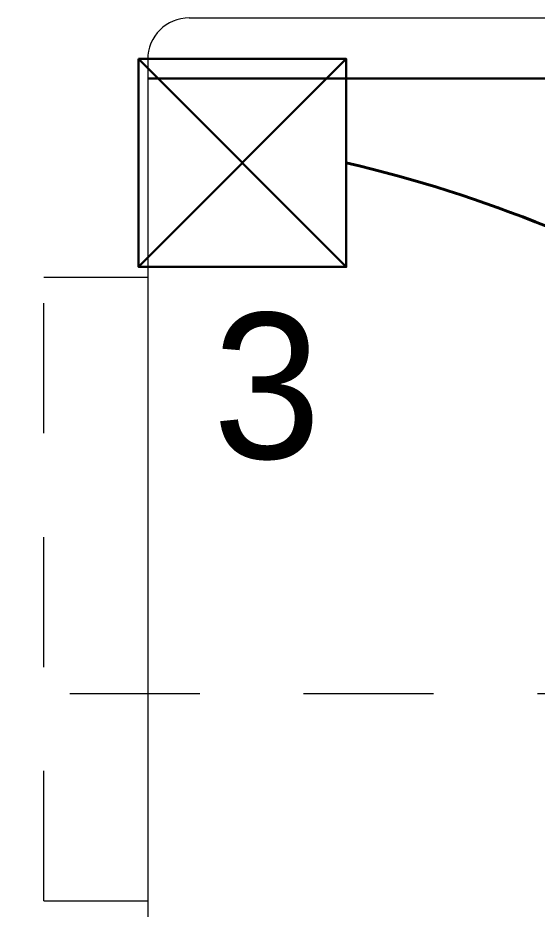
# Model space of a CAD drawing. Header units: metres. Extents: x 14 to 2416, y -346 to 476.
# Drawn here: x 146.202 to 146.701, y -83.279 to -82.421 of the extents above; entities that cross this region are included whole.
import ezdxf

# ---------------------------------------------------------------- set-up
doc = ezdxf.new("R2010")
doc.units = ezdxf.units.M
for name, pattern in [('0', [0]), ('CONTINUA', [0]), ('HIDDEN2', [0.1875, 0.125, -0.0625]), ('STYLE_03', [0.5, 0.416656, -0.083344])]:
    doc.linetypes.add(name, pattern=pattern)
doc.layers.get('0').update_dxf_attribs({"linetype": '0', "lineweight": 20})
for name, color, linetype, lineweight in [('A-ANNO-TEXT', 20, 'Continuous', 13), ('A-WALL', 250, 'Continuous', 20), ('baños', 251, 'Continuous', 0), ('E Registro Electrico', 36, 'Continuous', 30), ('E Salida Luces', 22, 'Continuous', 40), ('E Tuberia Emp Losa', 22, 'Continuous', 40)]:
    doc.layers.add(name, color=color, linetype=linetype, lineweight=lineweight)
doc.layers.add('MAVA Luminarias', color=1, linetype='Continuous')
doc.layers.add('Techos 1', color=7, linetype='HIDDEN2', lineweight=9, true_color=0x42391a)
doc.styles.add('CENTURY GOTHIC', font='GOTHIC.TTF')
doc.styles.get("Standard").update_dxf_attribs({"font": 'arial.ttf', "height": 0.1875})

# ---------------------------------------------------------------- blocks, each defined once
blk = doc.blocks.new('PL BASE 2N NASAS 09')
at = {"layer": 'A-WALL'}
for p, q in [((171.93755, -21.56171), (173.90755, -21.56171)), ((171.89755, -21.60171), (171.89755, -22.66081))]:
    blk.add_line(p, q, dxfattribs=at)
at = {"layer": 'A-WALL', "linetype": 'HIDDEN2'}
for p, q in [((171.79755, -22.41126), (171.79755, -21.81126)), ((171.79755, -21.81126), (171.89755, -21.81126)), ((171.79755, -22.41126), (171.89755, -22.41126))]:
    blk.add_line(p, q, dxfattribs=at)
at = {"layer": 'A-WALL'}
blk.add_arc((171.93755, -21.60171), 0.04, 90, 180, dxfattribs=at)
at = {"layer": 'Techos 1'}
blk.add_line((163.94755, -22.21177), (176.09755, -22.21177), dxfattribs=at)
at = {"layer": 'baños', "linetype": 'Continuous', "flags": 8}
for tag, p in [('MODELNUMBER', (167.1329, -5.63062, 0)), ('TRADENAME', (167.1329, -5.63066, 0)), ('PRODUCT', (167.1329, -5.6307, 0)), ('MATERIAL', (167.1329, -5.63074, 0)), ('MODELNUMBER', (168.30765, -5.63062, 0)), ('TRADENAME', (168.30765, -5.63066, 0)), ('PRODUCT', (168.30765, -5.6307, 0)), ('MATERIAL', (168.30765, -5.63074, 0))]:
    blk.add_attdef(tag, p, '', height=0.0000254, rotation=180.00008, dxfattribs=at)
at = {"layer": 'baños', "linetype": 'Continuous'}
for tag, p, rotation in [('MODELNUMBER', (169.24282, -19.70647), 180.00008), ('TRADENAME', (169.24278, -19.70642), 180.00008), ('MATERIAL', (169.24301, -19.70634), 180.00008), ('PRODUCT', (169.243, -19.70638), 180.00008), ('MODELNUMBER', (169.95239, -19.70647), 179.99992), ('TRADENAME', (169.95239, -19.70642), 179.99992), ('MATERIAL', (169.95239, -19.70634), 179.99992), ('PRODUCT', (169.95239, -19.70638), 179.99992)]:
    blk.add_attdef(tag, p, '', height=0.0000254, rotation=rotation, dxfattribs=at)
blk = doc.blocks.new('PL MUEBLES 2N NASAS 09')
blk.add_blockref('PL BASE 2N NASAS 09', (49.91428, 62.71701))
blk = doc.blocks.new('A$C595364de')
blk.add_blockref('PL MUEBLES 2N NASAS 09', (-199.56182, -36.6052))
blk = doc.blocks.new('*U383')
at = {"layer": 'E Registro Electrico'}
for p, q in [((1, 0.5), (0, -0.5)), ((1, -0.5), (0, 0.5))]:
    blk.add_line(p, q, dxfattribs=at)
blk.add_lwpolyline([(1, 0.5), (1, -0.5), (0, -0.5), (0, 0.5)], close=True, dxfattribs=at)

msp = doc.modelspace()

# ---------------------------------------------------------------- linework, layer by layer
at = {"layer": 'E Salida Luces'}
msp.add_arc((146.22309, -83.82659), 1.29985, 41.19046, 76.89707, dxfattribs=at)
at = {"layer": 'MAVA Luminarias', "linetype": 'STYLE_03', "lineweight": 30}
msp.add_line((146.32662, -82.47932), (148.3778, -82.48003), dxfattribs=at)

# ---------------------------------------------------------------- block references
at = {"layer": 'A-ANNO-TEXT'}
msp.add_blockref('A$C595364de', (124.07662, -86.97111), dxfattribs=at)
at = {"layer": 'E Salida Luces', "linetype": 'CONTINUA', "ltscale": 80, "xscale": -0.2, "yscale": 0.2, "zscale": 0.2}
msp.add_blockref('*U383', (146.51777, -82.56058), dxfattribs=at)

# ---------------------------------------------------------------- texts
at = {"layer": 'E Tuberia Emp Losa', "insert": (146.44129, -82.77599), "char_height": 0.14, "width": 0.276812, "attachment_point": 5, "style": 'CENTURY GOTHIC'}
msp.add_mtext('3 ', dxfattribs=at)

doc.saveas('drawing.dxf')
